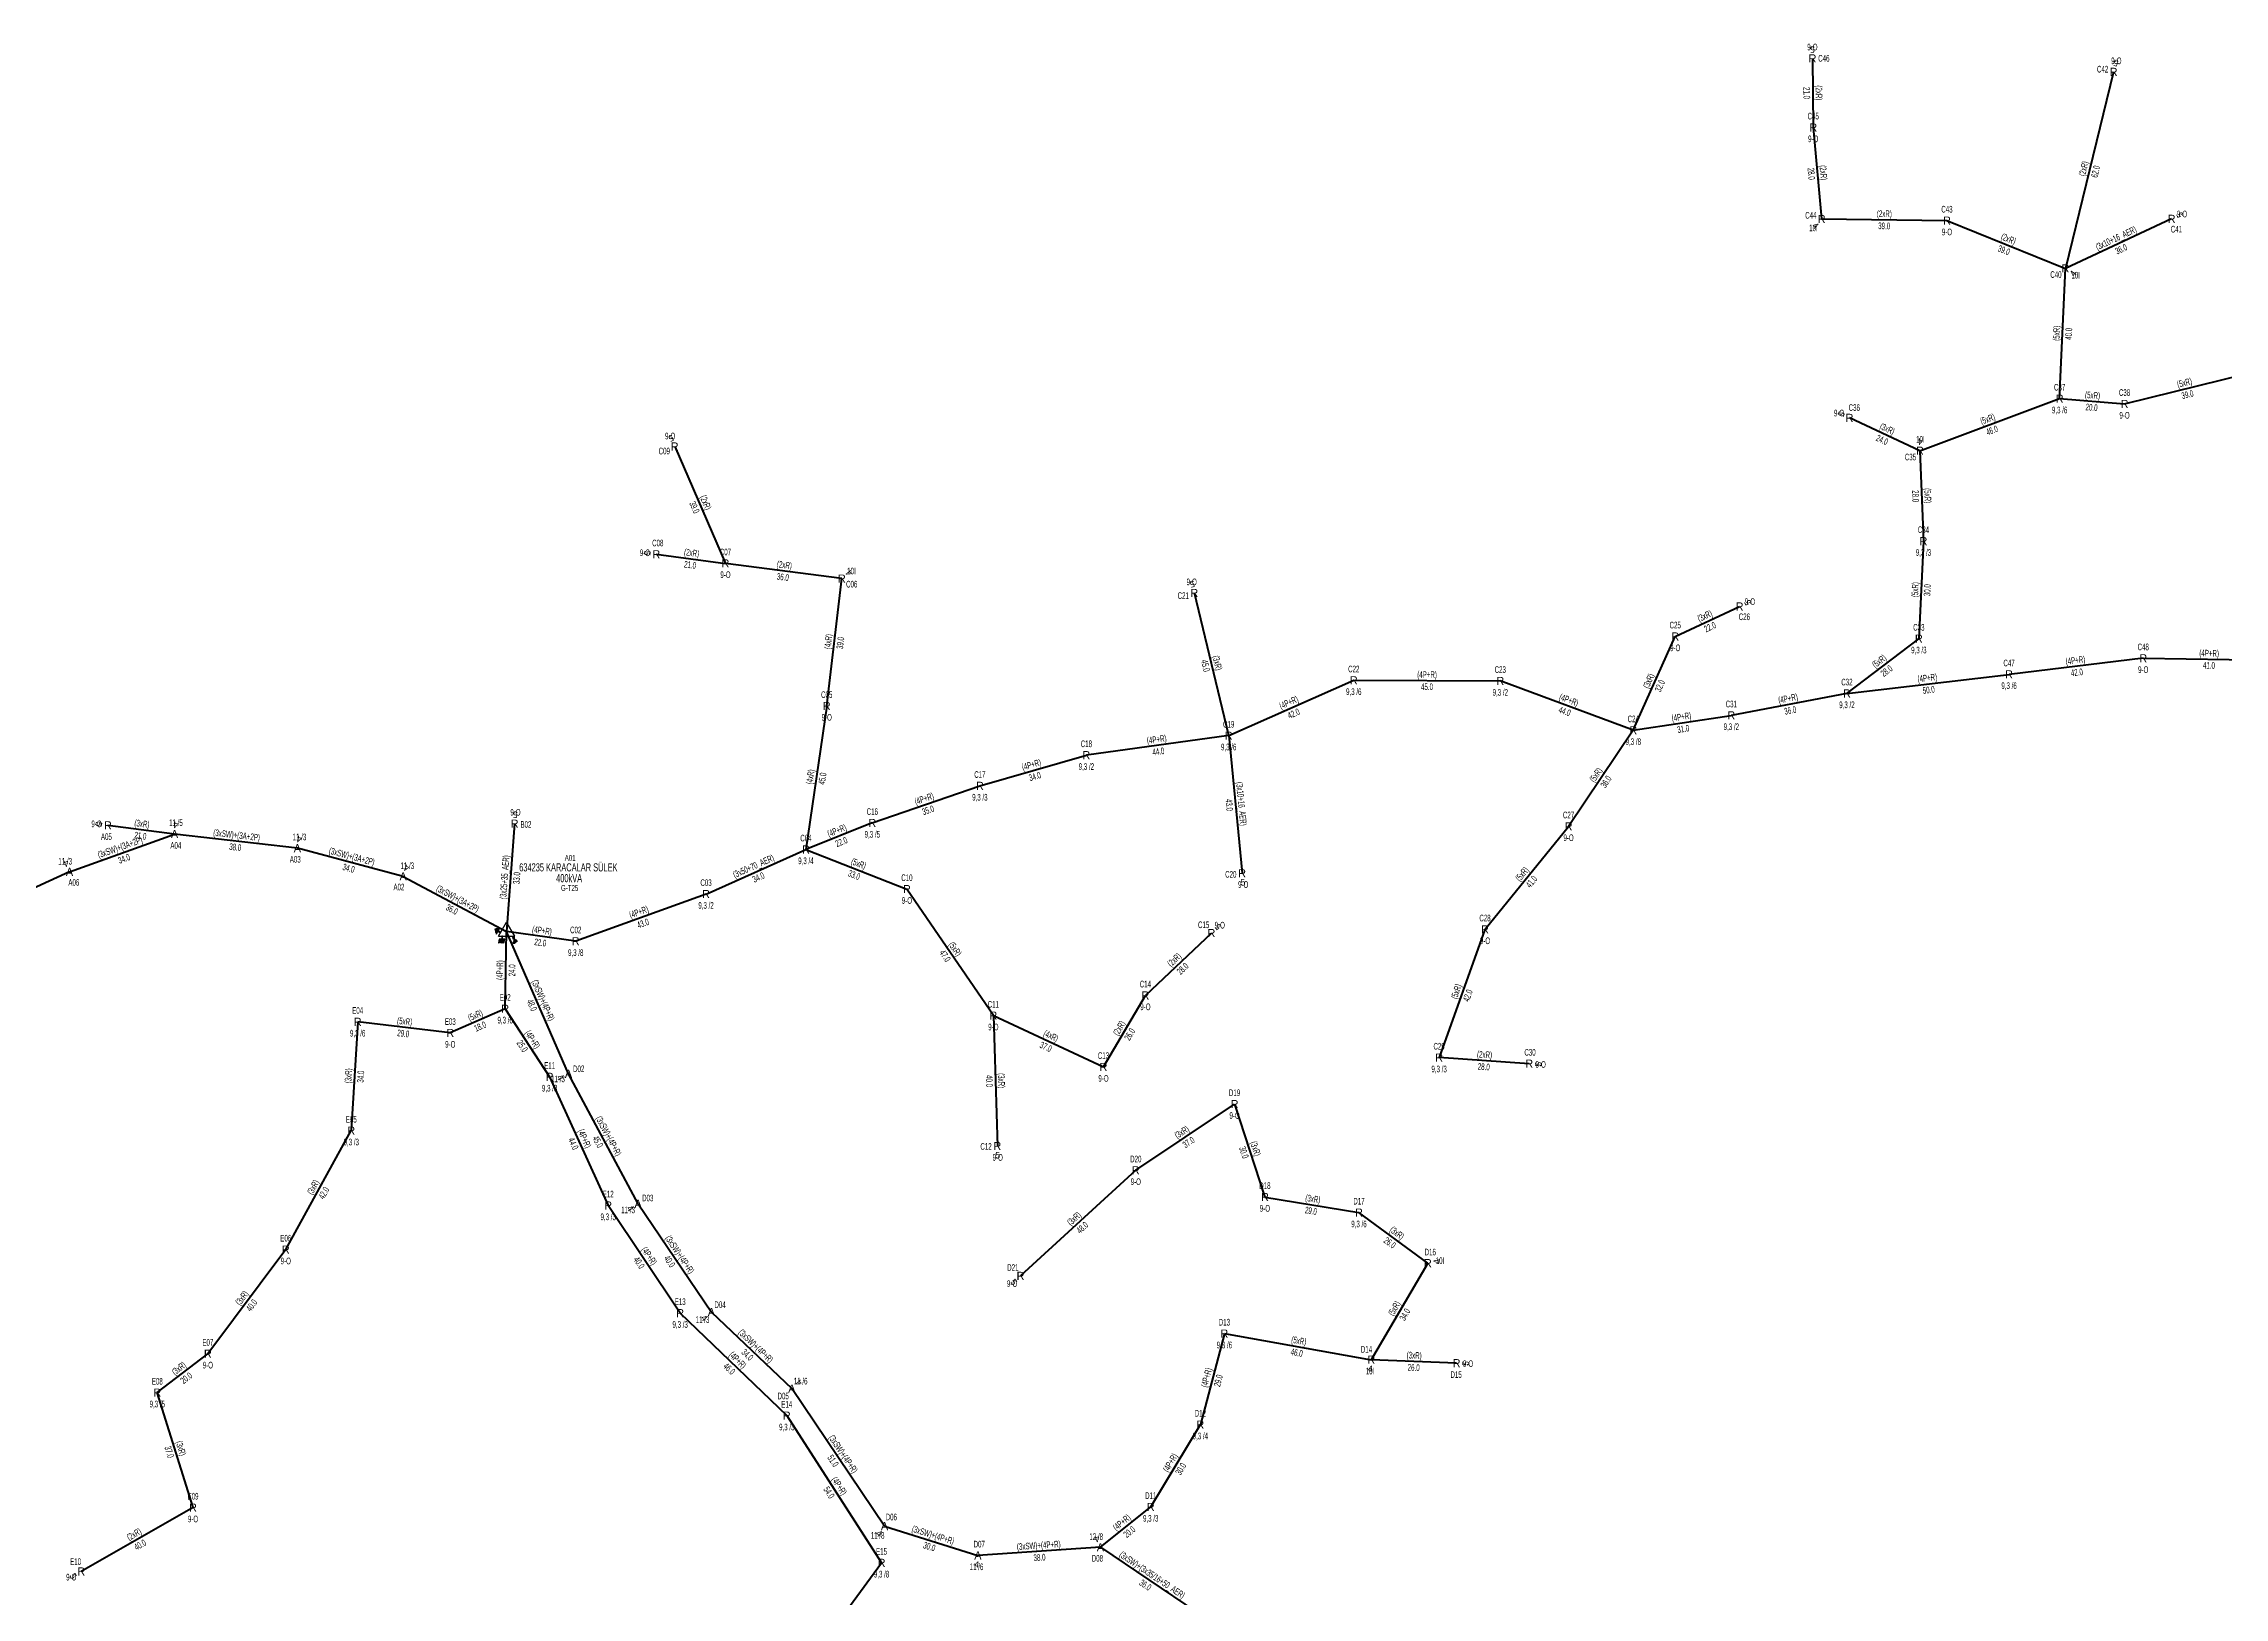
# Model space of a CAD drawing. Header units: millimetres. Extents: x 367507 to 373457, y 4068694 to 4074327.
# Drawn here: x 370814 to 371486, y 4070100 to 4070578 of the extents above; entities that cross this region are included whole.
import ezdxf
from ezdxf.enums import TextEntityAlignment as Align

# ---------------------------------------------------------------- set-up
doc = ezdxf.new("R2010")
doc.units = ezdxf.units.MM
for name, color, linetype, lineweight in [('DIREK_AG_MEVCUT', 120, 'Continuous', 25), ('DIREK_OG_MEVCUT', 16, 'Continuous', 25), ('HAT_AG_HAVAI_MEVCUT', 126, 'Continuous', 50), ('HAT_OG_HAVAI_MEVCUT', 48, 'Continuous', 70), ('TRAFO_MEVCUT', 5, 'Continuous', 30), ('TRAFO_TADILAT_BYSK', 5, 'Continuous', 30)]:
    doc.layers.add(name, color=color, linetype=linetype, lineweight=lineweight)
doc.styles.add('Direk', font='B_CAD')
doc.styles.get("Standard").update_dxf_attribs({"font": 'Arial'})

# ---------------------------------------------------------------- blocks, each defined once
blk = doc.blocks.new('MEV_DIREK')
h = blk.add_hatch(color=32)
h.paths.add_polyline_path([(-2.14, 0.97), (-2.35, 1.09), (-3.31, -0.55), (-3.09, -0.67), (-2.67, 0.06), (-1.89, -0.39), (-1.79, -0.22), (-2.56, 0.23)])
h.paths.add_polyline_path([(-3.46, -0.17), (-3.33, -0.25), (-2.61, 0.99), (-2.74, 1.06)])
h.paths.add_polyline_path([(-3.54, 0.29), (-3.41, 0.22), (-3.05, 0.82), (-3.18, 0.9)])
h.paths.add_polyline_path([(-3.58, 0.81), (-3.66, 0.68), (-3.53, 0.61), (-3.45, 0.74)])
h.paths.add_polyline_path([(-1.51, -2.34), (-2.26, -2.33), (-2.52, -3.47), (-2.42, -3.47), (-2.21, -2.53), (-1.91, -2.54), (-2.12, -3.47), (-2.02, -3.47), (-1.81, -2.54), (-1.51, -2.54), (-1.72, -3.47), (-1.62, -3.48), (-1.41, -2.54), (-1.11, -2.54), (-1.32, -3.48), (-1.22, -3.48), (-1.01, -2.54), (-0.71, -2.55), (-0.92, -3.48), (-0.82, -3.48), (-0.56, -2.35), (-1.31, -2.34), (-1.31, -1.44), (-1.51, -1.44)])
at = {"layer": 'TRAFO_MEVCUT'}
for points in [[(2.35, -1.57), (2.12, -1.92), (2.08, -1.44), (1.94, -1.44), (2.01, -2.32), (2.25, -1.96), (2.31, -2.67), (2.1, -2.67), (2.39, -2.87), (2.4, -2.86), (2.64, -2.49), (2.45, -2.63)], [(2.35, -1.57), (2.12, -1.92), (2.08, -1.44), (1.94, -1.44), (2.01, -2.32), (2.25, -1.96), (2.31, -2.67), (2.1, -2.67), (2.39, -2.87), (1.98, -3.19), (2.2, -3.79), (2.26, -3.74), (2.08, -3.26), (2.26, -3.13), (2.44, -3.6), (2.49, -3.56), (2.32, -3.08), (2.49, -2.94), (2.67, -3.42), (2.73, -3.38), (2.55, -2.9), (2.73, -2.76), (2.91, -3.24), (2.97, -3.2), (2.79, -2.72), (2.97, -2.58), (3.15, -3.06), (3.21, -3.01), (2.98, -2.42), (2.4, -2.86), (2.64, -2.49), (2.45, -2.63)], [(2.97, -2.58), (3.15, -3.06), (3.21, -3.01), (2.98, -2.42), (2.4, -2.86), (2.64, -2.49), (2.45, -2.63), (2.35, -1.57), (2.12, -1.92), (2.08, -1.44), (1.94, -1.44), (2.01, -2.32), (2.25, -1.96), (2.31, -2.67), (2.1, -2.67), (2.39, -2.87), (1.98, -3.19), (2.2, -3.79), (2.26, -3.74), (2.08, -3.26), (2.26, -3.13), (2.44, -3.6), (2.49, -3.56), (2.32, -3.08), (2.49, -2.94), (2.67, -3.42), (2.73, -3.38), (2.55, -2.9), (2.73, -2.76), (2.91, -3.24), (2.97, -3.2), (2.79, -2.72)]]:
    blk.add_hatch(color=32, dxfattribs=at).paths.add_polyline_path(points)
at = {"layer": 'TRAFO_MEVCUT', "linetype": 'Continuous'}
for p, q in [((-2.5, -1.44), (0, 2.89)), ((2.5, -1.44), (0, 2.89)), ((-2.5, -1.44), (2.5, -1.44))]:
    blk.add_line(p, q, dxfattribs=at)
at = {"layer": 'TRAFO_MEVCUT', "color": 32, "flags": 128}
blk.add_lwpolyline([(1.94, -1.44), (2.08, -1.44), (2.12, -1.92), (2.35, -1.57), (2.45, -2.63), (2.64, -2.49), (2.4, -2.86), (2.98, -2.42), (3.21, -3.01), (3.15, -3.06), (2.97, -2.58), (2.79, -2.72), (2.97, -3.2), (2.91, -3.24), (2.73, -2.76), (2.55, -2.9), (2.73, -3.38), (2.67, -3.42), (2.49, -2.94), (2.32, -3.08), (2.49, -3.56), (2.44, -3.6), (2.26, -3.13), (2.08, -3.26), (2.26, -3.74), (2.2, -3.79), (1.98, -3.19), (2.39, -2.87), (2.1, -2.67), (2.31, -2.67), (2.25, -1.96), (2.01, -2.32), (1.94, -1.44)], dxfattribs=at)
at = {"layer": 'TRAFO_TADILAT_BYSK', "color": 32, "flags": 128}
for points in [[(-3.53, 0.61), (-3.45, 0.74), (-3.58, 0.81), (-3.66, 0.68), (-3.53, 0.61)], [(-3.41, 0.22), (-3.05, 0.82), (-3.18, 0.9), (-3.54, 0.29), (-3.41, 0.22)], [(-3.33, -0.25), (-2.61, 0.99), (-2.74, 1.06), (-3.46, -0.17), (-3.33, -0.25)], [(-1.79, -0.22), (-2.56, 0.23), (-2.14, 0.97), (-2.35, 1.09), (-3.31, -0.55), (-3.09, -0.67), (-2.67, 0.06), (-1.89, -0.39), (-1.79, -0.22)], [(-1.31, -1.44), (-1.51, -1.44), (-1.51, -2.34), (-2.26, -2.33), (-2.52, -3.47), (-2.42, -3.47), (-2.21, -2.53), (-1.91, -2.54), (-2.12, -3.47), (-2.02, -3.47), (-1.81, -2.54), (-1.51, -2.54), (-1.72, -3.47), (-1.62, -3.48), (-1.41, -2.54), (-1.11, -2.54), (-1.32, -3.48), (-1.22, -3.48), (-1.01, -2.54), (-0.71, -2.55), (-0.92, -3.48), (-0.82, -3.48), (-0.56, -2.35), (-1.31, -2.34), (-1.31, -1.44)]]:
    blk.add_lwpolyline(points, dxfattribs=at)

msp = doc.modelspace()

# ---------------------------------------------------------------- linework, layer by layer
at = {"layer": 'HAT_AG_HAVAI_MEVCUT'}
for p, q in [((371358.74, 4070573.88), (371358.96, 4070552.63)), ((371451.48, 4070569.74), (371436.65, 4070509.26)), ((371358.96, 4070552.63), (371361.55, 4070524.46)), ((371361.55, 4070524.46), (371400.14, 4070523.97)), ((371400.14, 4070523.97), (371436.65, 4070509.26)), ((371469.34, 4070524.5), (371436.65, 4070509.26)), ((371434.85, 4070469.16), (371436.65, 4070509.26)), ((371454.84, 4070467.54), (371492.68, 4070476.94)), ((371391.82, 4070453.13), (371434.85, 4070469.16)), ((371434.85, 4070469.16), (371454.84, 4070467.54)), ((371391.82, 4070453.13), (371370.13, 4070463.24)), ((371008.34, 4070454.43), (371023.97, 4070418.46)), ((371391.82, 4070453.13), (371392.91, 4070425.31)), ((371392.91, 4070425.31), (371391.49, 4070395.28)), ((371002.68, 4070421.26), (371023.97, 4070418.46)), ((371059.81, 4070413.78), (371023.97, 4070418.46)), ((371055.16, 4070374.56), (371059.81, 4070413.78)), ((371178.94, 4070365.43), (371168.37, 4070409.35)), ((371316.46, 4070395.96), (371336.28, 4070405.19)), ((371303.55, 4070367.09), (371316.46, 4070395.96)), ((371369.34, 4070378.42), (371391.49, 4070395.28)), ((371369.34, 4070378.42), (371419.27, 4070384.3)), ((371460.59, 4070389.24), (371419.27, 4070384.3)), ((371460.59, 4070389.24), (371501.13, 4070388.63)), ((371178.94, 4070365.43), (371217.47, 4070382.46)), ((371217.47, 4070382.46), (371262.59, 4070382.26)), ((371303.55, 4070367.09), (371262.59, 4070382.26)), ((371369.34, 4070378.42), (371333.74, 4070371.67)), ((371055.16, 4070374.56), (371048.75, 4070330.4)), ((371303.55, 4070367.09), (371333.74, 4070371.67)), ((371178.94, 4070365.43), (371135.12, 4070359.42)), ((371178.94, 4070365.43), (371183.08, 4070323.08)), ((371303.55, 4070367.09), (371283.62, 4070337.51)), ((371102.32, 4070349.97), (371135.12, 4070359.42)), ((371069.2, 4070338.55), (371102.32, 4070349.97)), ((370854.31, 4070335.13), (370833.78, 4070337.82)), ((370959.04, 4070338.35), (370956.57, 4070305.1)), ((371069.2, 4070338.55), (371048.75, 4070330.4)), ((371257.88, 4070305.79), (371283.62, 4070337.51)), ((371017.99, 4070316.67), (371048.75, 4070330.4)), ((371048.75, 4070330.4), (371079.85, 4070318.2)), ((371017.99, 4070316.67), (370977.87, 4070302.13)), ((371106.48, 4070279.25), (371079.85, 4070318.2)), ((370956.13, 4070281.36), (370956.57, 4070305.1)), ((370977.87, 4070302.13), (370956.57, 4070305.1)), ((371173.64, 4070304.67), (371153.3, 4070285.46)), ((371257.88, 4070305.79), (371243.75, 4070266.33)), ((371140.39, 4070263.44), (371153.3, 4070285.46)), ((370910.71, 4070277.34), (370908.73, 4070243.84)), ((370939.23, 4070273.92), (370910.71, 4070277.34)), ((370956.13, 4070281.36), (370939.23, 4070273.92)), ((370956.13, 4070281.36), (370969.83, 4070260.41)), ((371106.48, 4070279.25), (371107.71, 4070239.1)), ((371106.48, 4070279.25), (371140.39, 4070263.44)), ((371271.51, 4070264.46), (371243.75, 4070266.33)), ((370969.83, 4070260.41), (370987.86, 4070220.82)), ((371150.34, 4070231.63), (371180.76, 4070252.02)), ((371180.76, 4070252.02), (371190.1, 4070223.42)), ((370888.57, 4070207.24), (370908.73, 4070243.84)), ((371150.34, 4070231.63), (371114.84, 4070199.14)), ((371190.1, 4070223.42), (371219.07, 4070218.63)), ((371010.02, 4070187.68), (370987.86, 4070220.82)), ((371240.28, 4070203.06), (371219.07, 4070218.63)), ((370888.57, 4070207.24), (370864.57, 4070175.17)), ((371240.28, 4070203.06), (371222.86, 4070173.35)), ((371010.02, 4070187.68), (371042.86, 4070156.12)), ((371177.62, 4070181.38), (371170.22, 4070153.36)), ((371177.62, 4070181.38), (371222.86, 4070173.35)), ((370849, 4070163.2), (370864.57, 4070175.17)), ((371249.13, 4070172.27), (371222.86, 4070173.35)), ((370860, 4070127.82), (370849, 4070163.2)), ((371042.86, 4070156.12), (371072.04, 4070110.83)), ((371154.94, 4070128.02), (371170.22, 4070153.36)), ((370860, 4070127.82), (370825.57, 4070108.16)), ((371139.43, 4070115.59), (371154.94, 4070128.02)), ((371044.96, 4070073.98), (371072.04, 4070110.83))]:
    msp.add_line(p, q, dxfattribs=at)
at = {"layer": 'HAT_OG_HAVAI_MEVCUT'}
for p, q in [((370821.97, 4070323.5), (370854.31, 4070335.13)), ((370892.14, 4070330.8), (370854.31, 4070335.13)), ((370924.7, 4070322.1), (370892.14, 4070330.8)), ((370821.97, 4070323.5), (370786.22, 4070307.09)), ((370924.7, 4070322.1), (370956.57, 4070305.1)), ((370975.63, 4070261.35), (370956.57, 4070305.1)), ((370997.05, 4070221.32), (370975.63, 4070261.35)), ((370997.05, 4070221.32), (371019.64, 4070188)), ((371019.64, 4070188), (371044.41, 4070164.44)), ((371072.96, 4070122.11), (371044.41, 4070164.44)), ((371072.96, 4070122.11), (371101.71, 4070113.09)), ((371139.43, 4070115.59), (371101.71, 4070113.09)), ((371139.43, 4070115.59), (371169.27, 4070095.53))]:
    msp.add_line(p, q, dxfattribs=at)

# ---------------------------------------------------------------- block references
at = {"layer": 'TRAFO_MEVCUT', "linetype": 'ByBlock'}
msp.add_blockref('MEV_DIREK', (370956.57, 4070305.1), dxfattribs=at)

# ---------------------------------------------------------------- texts
at = {"layer": 'DIREK_AG_MEVCUT', "linetype": 'ByBlock', "width": 0.53}
for s, p in [('9-O', (371358.703763, 4070577.380164)), ('C46', (371362.239812, 4070573.916233)), ('C42', (371448.080701, 4070570.573525)), ('9-O', (371452.31545, 4070573.14715)), ('C45', (371358.96, 4070556.13)), ('9-O', (371358.96, 4070549.13)), ('C44', (371358.235588, 4070525.584578)), ('C43', (371400.14, 4070527.47)), ('9-O', (371472.540094, 4070525.991876)), ('10I', (371359.02309, 4070521.725178)), ('9-O', (371400.14, 4070520.47)), ('C41', (371470.818877, 4070521.327789)), ('C40', (371433.706119, 4070507.36697)), ('10I', (371439.786359, 4070507.161368)), ('C37', (371434.85, 4070472.66)), ('C38', (371454.84, 4070471.04)), ('9-O', (371366.929802, 4070464.731655)), ('C36', (371371.608658, 4070466.412313)), ('9,3 /6', (371434.85, 4070465.66)), ('9-O', (371454.84, 4070464.04)), ('9-O', (371006.939753, 4070457.65245)), ('10I', (371391.959729, 4070456.64032)), ('C09', (371005.129957, 4070453.035144)), ('C35', (371388.90567, 4070451.191785)), ('C34', (371392.91, 4070428.81)), ('C08', (371003.13638, 4070424.730118)), ('9-O', (370999.176517, 4070421.720768)), ('C07', (371023.97, 4070421.96)), ('10I', (371062.776891, 4070416.089614)), ('9,3 /3', (371392.91, 4070421.81)), ('9-O', (371023.97, 4070414.96)), ('C06', (371062.858317, 4070412.060184)), ('9-O', (371167.549197, 4070412.760563)), ('C21', (371164.967159, 4070408.531056)), ('C26', (371337.757557, 4070402.017174)), ('9-O', (371339.480719, 4070406.680547)), ('C25', (371316.46, 4070399.46)), ('C33', (371391.49, 4070398.78)), ('9-O', (371316.46, 4070392.46)), ('9,3 /3', (371391.49, 4070391.78)), ('C48', (371460.59, 4070392.74)), ('C22', (371217.47, 4070385.96)), ('C23', (371262.59, 4070385.76)), ('C32', (371369.34, 4070381.92)), ('C47', (371419.27, 4070387.8)), ('9-O', (371460.59, 4070385.74)), ('C05', (371055.16, 4070378.06)), ('9,3 /6', (371217.47, 4070378.96)), ('9,3 /2', (371262.59, 4070378.76)), ('C31', (371333.74, 4070375.17)), ('9,3 /6', (371419.27, 4070380.8)), ('9-O', (371055.16, 4070371.06)), ('C19', (371178.94, 4070368.93)), ('C24', (371303.55, 4070370.59)), ('9,3 /2', (371369.34, 4070374.92)), ('C18', (371135.12, 4070362.92)), ('9,3 /6', (371178.94, 4070361.93)), ('9,3 /8', (371303.55, 4070363.59)), ('9,3 /2', (371333.74, 4070368.17)), ('9,3 /2', (371135.12, 4070355.92)), ('C17', (371102.32, 4070353.47)), ('9-O', (370959.299472, 4070341.84289)), ('C16', (371069.2, 4070342.05)), ('9,3 /3', (371102.32, 4070346.47)), ('9-O', (370830.276293, 4070338.279083)), ('B02', (370962.530383, 4070338.090714)), ('9,3 /5', (371069.2, 4070335.05)), ('C27', (371283.62, 4070341.01)), ('A05', (370833.32529, 4070334.349663)), ('C04', (371048.75, 4070333.9)), ('9-O', (371283.62, 4070334.01)), ('9,3 /4', (371048.75, 4070326.9)), ('C10', (371079.85, 4070321.7)), ('C20', (371179.596605, 4070322.739474)), ('C03', (371017.99, 4070320.17)), ('9-O', (371079.85, 4070314.7)), ('9-O', (371183.420847, 4070319.593318)), ('9,3 /2', (371017.99, 4070313.17)), ('C28', (371257.88, 4070309.29)), ('C02', (370977.87, 4070305.63)), ('C15', (371171.236818, 4070307.214546)), ('9-O', (371176.202486, 4070307.090126)), ('9-O', (371257.88, 4070302.29)), ('9,3 /8', (370977.87, 4070298.63)), ('C14', (371153.3, 4070288.96)), ('E02', (370956.13, 4070284.86)), ('C11', (371106.48, 4070282.75)), ('9-O', (371153.3, 4070281.96)), ('E04', (370910.71, 4070280.84)), ('E03', (370939.23, 4070277.42)), ('9,3 /6', (370956.13, 4070277.86)), ('9-O', (371106.48, 4070275.75)), ('9,3 /6', (370910.71, 4070273.84)), ('9-O', (370939.23, 4070270.42)), ('C29', (371243.75, 4070269.83)), ('C30', (371271.745238, 4070267.952086)), ('E11', (370969.83, 4070263.91)), ('C13', (371140.39, 4070266.94)), ('9,3 /3', (371243.75, 4070262.83)), ('9-O', (371275.035875, 4070264.222486)), ('9,3 /3', (370969.83, 4070256.91)), ('9-O', (371140.39, 4070259.94)), ('D19', (371180.76, 4070255.52)), ('9-O', (371180.76, 4070248.52)), ('E05', (370908.73, 4070247.34)), ('9,3 /3', (370908.73, 4070240.34)), ('C12', (371104.211641, 4070238.992827)), ('9-O', (371107.817204, 4070235.600602)), ('D20', (371150.34, 4070235.13)), ('9-O', (371150.34, 4070228.13)), ('E12', (370987.86, 4070224.32)), ('D18', (371190.1, 4070226.92)), ('D17', (371219.07, 4070222.13)), ('9,3 /3', (370987.86, 4070217.32)), ('9-O', (371190.1, 4070219.92)), ('9,3 /6', (371219.07, 4070215.13)), ('E06', (370888.57, 4070210.74)), ('9-O', (370888.57, 4070203.74)), ('D21', (371112.477006, 4070201.72191)), ('D16', (371241.02606, 4070206.479561)), ('10I', (371244.023574, 4070203.832991)), ('9-O', (371112.239618, 4070196.760102)), ('E13', (371010.02, 4070191.18)), ('9,3 /3', (371010.02, 4070184.18)), ('D13', (371177.62, 4070184.88)), ('E07', (370864.57, 4070178.67)), ('9,3 /6', (371177.62, 4070177.88)), ('D14', (371221.393294, 4070176.527857)), ('9-O', (370864.57, 4070171.67)), ('10I', (371222.477565, 4070169.835119)), ('D15', (371248.986231, 4070168.772954)), ('9-O', (371252.660931, 4070172.124838)), ('E08', (370849, 4070166.7)), ('9,3 /5', (370849, 4070159.7)), ('E14', (371042.86, 4070159.62)), ('D12', (371170.22, 4070156.86)), ('9,3 /3', (371042.86, 4070152.62)), ('9,3 /4', (371170.22, 4070149.86)), ('E09', (370860, 4070131.32)), ('D11', (371154.94, 4070131.52)), ('9-O', (370860, 4070124.32)), ('9,3 /3', (371154.94, 4070124.52)), ('E15', (371072.04, 4070114.33)), ('E10', (370823.834464, 4070111.199394)), ('9,3 /8', (371072.04, 4070107.33)), ('9-O', (370822.505009, 4070106.409848))]:
    msp.add_text(s, height=2.05, dxfattribs=at).set_placement(p, align=Align.MIDDLE_CENTER)
at = {"layer": 'DIREK_AG_MEVCUT', "color": 32, "style": 'Direk'}
for s, rotation, p in [('5', 540.593159, (371358.711013, 4070576.67985)), ('5', 526.222618, (371452.14682, 4070572.459439)), ('5', 474.994821, (371471.877769, 4070525.683102)), ('4', 317.262814, (371359.649818, 4070522.403472)), ('4', 416.212333, (371438.977092, 4070507.702873)), ('5', 605.009142, (371367.592149, 4070464.422926)), ('5', 563.486333, (371007.224115, 4070456.998034)), ('4', 177.720527, (371391.931367, 4070455.927784)), ('5', 622.507623, (370999.903906, 4070421.625104)), ('4', 127.899428, (371062.019453, 4070415.499976)), ('5', 553.531746, (371167.714845, 4070412.072273)), ('5', 474.970982, (371338.818261, 4070406.372046)), ('5', 622.535188, (370831.00373, 4070338.183768)), ('5', 535.751545, (370959.247428, 4070341.142306)), ('5', 365.583311, (371183.35242, 4070320.293284)), ('5', 493.363423, (371175.675637, 4070306.592546)), ('5', 446.1462, (371274.303669, 4070264.27181)), ('5', 361.754714, (371107.795738, 4070236.301313)), ('4', 101.666748, (371243.022153, 4070203.626213)), ('5', 312.465101, (371112.774472, 4070197.249605)), ('4', 353.790381, (371222.557134, 4070170.566428)), ('5', 447.645808, (371251.927637, 4070172.154985)), ('5', 299.726957, (370823.138485, 4070106.771572))]:
    msp.add_text(s, height=2, rotation=rotation, dxfattribs=at).set_placement(p, align=Align.MIDDLE_CENTER)
at = {"layer": 'DIREK_AG_MEVCUT', "linetype": 'ByBlock', "style": 'Direk'}
for p in [(371358.74, 4070573.88), (371451.48, 4070569.74), (371358.96, 4070552.63), (371361.55, 4070524.46), (371400.14, 4070523.97), (371469.34, 4070524.5), (371436.65, 4070509.26), (371434.85, 4070469.16), (371370.13, 4070463.24), (371454.84, 4070467.54), (371008.34, 4070454.43), (371391.82, 4070453.13), (371392.91, 4070425.31), (371002.68, 4070421.26), (371023.97, 4070418.46), (371059.81, 4070413.78), (371168.37, 4070409.35), (371336.28, 4070405.19), (371316.46, 4070395.96), (371391.49, 4070395.28), (371460.59, 4070389.24), (371217.47, 4070382.46), (371262.59, 4070382.26), (371419.27, 4070384.3), (371369.34, 4070378.42), (371055.16, 4070374.56), (371333.74, 4070371.67), (371178.94, 4070365.43), (371303.55, 4070367.09), (371135.12, 4070359.42), (371102.32, 4070349.97), (370833.78, 4070337.82), (370959.04, 4070338.35), (371069.2, 4070338.55), (371283.62, 4070337.51), (371048.75, 4070330.4), (371183.08, 4070323.08), (371017.99, 4070316.67), (371079.85, 4070318.2), (370977.87, 4070302.13), (371173.64, 4070304.67), (371257.88, 4070305.79), (370956.13, 4070281.36), (371153.3, 4070285.46), (370910.71, 4070277.34), (371106.48, 4070279.25), (370939.23, 4070273.92), (371140.39, 4070263.44), (371243.75, 4070266.33), (371271.51, 4070264.46), (370969.83, 4070260.41), (371180.76, 4070252.02), (370908.73, 4070243.84), (371107.71, 4070239.1), (371150.34, 4070231.63), (370987.86, 4070220.82), (371190.1, 4070223.42), (371219.07, 4070218.63), (370888.57, 4070207.24), (371240.28, 4070203.06), (371114.84, 4070199.14), (371010.02, 4070187.68), (371177.62, 4070181.38), (370864.57, 4070175.17), (371222.86, 4070173.35), (371249.13, 4070172.27), (370849, 4070163.2), (371042.86, 4070156.12), (371170.22, 4070153.36), (370860, 4070127.82), (371154.94, 4070128.02), (370825.57, 4070108.16), (371072.04, 4070110.83)]:
    msp.add_text('R', height=2.5, dxfattribs=at).set_placement(p, align=Align.MIDDLE_CENTER)
at = {"layer": 'DIREK_OG_MEVCUT', "linetype": 'ByBlock', "width": 0.53}
for s, p in [('11 /5', (370854.73778, 4070338.615384)), ('A04', (370854.713791, 4070331.65337)), ('11 /3', (370892.79567, 4070334.255239)), ('11 /3', (370820.633592, 4070326.771866)), ('A03', (370891.48748, 4070327.361364)), ('11 /3', (370925.995975, 4070325.386987)), ('A06', (370823.293448, 4070320.259863)), ('A02', (370923.41622, 4070318.843943)), ('D02', (370978.779893, 4070262.875835)), ('11 /3', (370972.406691, 4070259.788602)), ('D03', (371000.045556, 4070223.13015)), ('11 /3', (370993.988046, 4070219.469728)), ('D04', (371022.309926, 4070190.263073)), ('11 /3', (371016.917328, 4070185.692219)), ('D05', (371041.737352, 4070162.180143)), ('11 /6', (371047.135304, 4070166.74438)), ('D06', (371075.05219, 4070124.915841)), ('11 /8', (371070.835027, 4070119.260194)), ('D07', (371102.125226, 4070116.565282)), ('12 /8', (371138.14938, 4070118.883006)), ('11 /6', (371101.293503, 4070109.60408)), ('D08', (371138.520619, 4070112.210203))]:
    msp.add_text(s, height=2.05, dxfattribs=at).set_placement(p, align=Align.MIDDLE_CENTER)
at = {"layer": 'DIREK_OG_MEVCUT', "linetype": 'ByBlock', "style": 'Direk'}
for p in [(370854.31, 4070335.13), (370892.14, 4070330.8), (370821.97, 4070323.5), (370924.7, 4070322.1), (370975.63, 4070261.35), (370997.05, 4070221.32), (371019.64, 4070188), (371044.41, 4070164.44), (371072.96, 4070122.11), (371101.71, 4070113.09), (371139.43, 4070115.59)]:
    msp.add_text('A', height=2.5, dxfattribs=at).set_placement(p, align=Align.MIDDLE_CENTER)
at = {"layer": 'DIREK_OG_MEVCUT', "color": 32, "linetype": 'ByBlock', "style": 'Direk'}
for rotation, p in [(173.002781, (370854.651099, 4070337.909146)), (169.255242, (370892.662016, 4070333.550909)), (202.217771, (370820.911242, 4070326.092109)), (158.481945, (370925.727024, 4070324.704846)), (295.845935, (370973.110085, 4070260.129332)), (301.143658, (370994.653555, 4070219.87188)), (310.285155, (371017.50406, 4070186.189542)), (130.21618, (371046.548118, 4070166.247885)), (323.289754, (371071.286248, 4070119.865327)), (201.250612, (371138.415146, 4070118.199611)), (353.186606, (371101.377819, 4070110.309774))]:
    msp.add_text('4', height=2, rotation=rotation, dxfattribs=at).set_placement(p, align=Align.MIDDLE_CENTER)
at = {"layer": 'HAT_AG_HAVAI_MEVCUT', "lineweight": 30, "width": 0.53}
for s, rotation, p in [('21.0', 270.593159, (371358.000046, 4070563.2462, 185679.48)), ('28.0', 275.253107, (371359.40857, 4070538.467178, 185680.775)), ('62.0', 436.222618, (371444.890544, 4070539.297572, 185718.325)), ('39.0', 359.272521, (371380.834208, 4070523.365069, 185700.07)), ('39.0', 338.055331, (371418.077346, 4070515.826587, 185718.325)), ('36.0', 384.994821, (371453.354156, 4070516.109606, 185718.325)), ('40.0', 87.429845, (371436.599145, 4070489.171884, 185718.325)), ('39.0', 13.950706, (371473.964924, 4070471.415072, 185746.34)), ('20.0', 355.366845, (371444.776341, 4070467.502778, 185727.42)), ('24.0', 335.009142, (371380.615897, 4070457.414581, 185685.065)), ('46.0', 20.431912, (371413.63173, 4070460.348475, 185717.425)), ('39.0', 293.486333, (371015.375418, 4070436.106249, 185511.985)), ('28.0', 272.243727, (371391.515652, 4070439.186722, 185696.455)), ('21.0', 352.507623, (371013.214165, 4070419.017257, 185511.985)), ('36.0', 352.560391, (371041.779941, 4070415.277155, 185511.985)), ('30.0', 447.292726, (371393.049051, 4070410.254852, 185695.745)), ('22.0', 24.970982, (371326.728835, 4070399.804457, 185668.14)), ('39.0', 83.238464, (371058.329088, 4070394.069923, 185529.905)), ('45.0', 283.531746, (371172.828596, 4070387.191114, 185584.185)), ('28.0', 37.277441, (371380.929824, 4070386.173645, 185695.745)), ('42.0', 366.81762, (371440.030903, 4070385.92601, 185709.635)), ('41.0', 359.137943, (371480.847212, 4070388.085096, 185750.565)), ('45.0', 359.746031, (371240.026232, 4070381.510008, 185631.295)), ('32.0', 65.906905, (371310.780951, 4070381.178013, 185658.23)), ('50.0', 6.716495, (371394.404413, 4070380.515834, 185709.635)), ('42.0', 23.845105, (371198.548626, 4070373.167555, 185608.735)), ('44.0', 339.677319, (371282.774789, 4070373.877911, 185631.295)), ('36.0', 370.736219, (371351.698345, 4070374.209879, 185666.87)), ('31.0', 8.62633, (371318.772491, 4070368.539616, 185666.87)), ('44.0', 367.809506, (371157.145498, 4070361.582883, 185567.56)), ('45.0', 441.740972, (371052.796184, 4070352.357899, 185524.375)), ('34.0', 16.072207, (371118.955321, 4070353.878223, 185567.56)), ('36.0', 416.029248, (371294.289924, 4070351.825046, 185641.81)), ('35.0', 19.02454, (371086.037077, 4070343.456428, 185551.16)), ('43.0', 275.583311, (371180.164033, 4070344.172301, 185591.54)), ('21.0', 352.535188, (370843.93457, 4070335.632204, 185416.89)), ('22.0', 381.728914, (371059.289683, 4070333.685396, 185524.375)), ('33.0', 445.751545, (370958.652664, 4070321.662031, 185478.285)), ('34.0', 24.054021, (371033.716458, 4070322.758813, 185524.375)), ('33.0', 338.580769, (371063.989589, 4070323.508707, 185539.925)), ('41.0', 50.94152, (371271.410028, 4070321.114404, 185641.81)), ('43.0', 379.921163, (370998.219618, 4070308.600862, 185488.935)), ('22.0', 352.062051, (370967.102615, 4070302.773145, 185478.285)), ('47.0', 304.360301, (371092.463321, 4070298.245264, 185539.925)), ('24.0', 88.938195, (370957.199854, 4070293.214249, 185478.285)), ('28.0', 403.363423, (371164.05363, 4070294.447039, 185576.65)), ('42.0', 430.29836, (371251.615242, 4070285.773446, 185621.875)), ('18.0', 383.760855, (370948.022482, 4070276.86205, 185469.615)), ('29.0', 353.16198, (370924.868797, 4070274.786046, 185455.355)), ('25.0', 303.182196, (370962.268606, 4070270.419792, 185484.915)), ('37.0', 335.00346, (371123.075821, 4070270.574617, 185570.195)), ('26.0', 59.617535, (371147.578268, 4070274.020096, 185576.65)), ('28.0', 356.1462, (371257.572871, 4070264.546922, 185621.875)), ('34.0', 446.617498, (370910.568519, 4070260.539849, 185454.365)), ('40.0', 271.754714, (371106.245399, 4070259.148972, 185553.855)), ('37.0', 33.833263, (371166.023261, 4070241.118938, 185590.38)), ('44.0', 294.485376, (370978.071443, 4070240.262708, 185493.93)), ('30.0', 288.085662, (371184.621996, 4070237.456127, 185595.05)), ('42.0', 61.153162, (370899.394526, 4070225.129901, 185454.365)), ('48.0', 402.465101, (371133.16387, 4070214.757965, 185557.42)), ('29.0', 350.611459, (371204.446341, 4070220.186386, 185609.535)), ('26.0', 323.718066, (371229.172005, 4070210.159802, 185609.535)), ('40.0', 303.769789, (370998.233414, 4070203.777521, 185493.93)), ('40.0', 413.190179, (370877.250534, 4070190.695713, 185432.285)), ('34.0', 419.61543, (371232.303252, 4070187.775069, 185611.43)), ('46.0', 349.934953, (371200.091449, 4070176.528082, 185611.43)), ('20.0', 37.552583, (370857.303066, 4070168.511125, 185432.285)), ('46.0', 316.138648, (371025.851022, 4070171.287134, 185521.43)), ('29.0', 435.206123, (371174.741823, 4070167.152959, 185585.11)), ('26.0', 357.645808, (371235.960085, 4070171.960717, 185611.43)), ('37.0', 287.270998, (370853.688325, 4070145.257642, 185424.5)), ('30.0', 58.910056, (371163.307904, 4070140.251074, 185585.11)), ('54.0', 302.793373, (371056.735465, 4070133.014631, 185536.02)), ('20.0', 38.709329, (371147.716564, 4070121.141721, 185577.47)), ('40.0', 389.726957, (370843.206487, 4070117.251861, 185412.785))]:
    msp.add_text(s, height=2.05, rotation=rotation, dxfattribs=at).set_placement(p, align=Align.TOP_CENTER)
for s, rotation, p in [('(2xR)', 270.593159, (371359.699954, 4070563.2638, 185679.48)), ('(2xR)', 275.253107, (371361.10143, 4070538.622822, 185680.775)), ('(2xR)', 436.222618, (371443.239456, 4070539.702428, 185718.325)), ('(2xR)', 359.272521, (371380.855792, 4070525.064931, 185700.07)), ('(2xR)', 338.055331, (371418.712654, 4070517.403413, 185718.325)), ('(3x10+16_AER)', 384.994821, (371452.635844, 4070517.650394, 185718.325)), ('(5xR)', 87.429845, (371434.900855, 4070489.248116, 185718.325)), ('(5xR)', 355.366845, (371444.913659, 4070469.197222, 185727.42)), ('(5xR)', 13.950706, (371473.555076, 4070473.064928, 185746.34)), ('(5xR)', 20.431912, (371413.03827, 4070461.941525, 185717.425)), ('(3xR)', 335.009142, (371381.334103, 4070458.955419, 185685.065)), ('(2xR)', 293.486333, (371016.934582, 4070436.783751, 185511.985)), ('(5xR)', 272.243727, (371393.214348, 4070439.253278, 185696.455)), ('(2xR)', 352.507623, (371013.435835, 4070420.702743, 185511.985)), ('(2xR)', 352.560391, (371042.000059, 4070416.962845, 185511.985)), ('(5xR)', 447.292726, (371391.350949, 4070410.335148, 185695.745)), ('(3xR)', 24.970982, (371326.011165, 4070401.345543, 185668.14)), ('(4xR)', 83.238464, (371056.640912, 4070394.270077, 185529.905)), ('(3xR)', 283.531746, (371174.481404, 4070387.588886, 185584.185)), ('(5xR)', 37.277441, (371379.900176, 4070387.526355, 185695.745)), ('(4P+R)', 366.81762, (371439.829097, 4070387.61399, 185709.635)), ('(4P+R)', 359.137943, (371480.872788, 4070389.784904, 185750.565)), ('(4P+R)', 359.746031, (371240.033768, 4070383.209992, 185631.295)), ('(3xR)', 65.906905, (371309.229049, 4070381.871987, 185658.23)), ('(4P+R)', 6.716495, (371394.205587, 4070382.204166, 185709.635)), ('(4P+R)', 23.845105, (371197.861374, 4070374.722445, 185608.735)), ('(4P+R)', 339.677319, (371283.365211, 4070375.472089, 185631.295)), ('(4P+R)', 370.736219, (371351.381655, 4070375.880121, 185666.87)), ('(4P+R)', 8.62633, (371318.517509, 4070370.220384, 185666.87)), ('(4P+R)', 367.809506, (371156.914502, 4070363.267117, 185567.56)), ('(4P+R)', 16.072207, (371118.484679, 4070355.511777, 185567.56)), ('(4xR)', 441.740972, (371051.113816, 4070352.602101, 185524.375)), ('(3x10+16_AER)', 275.583311, (371181.855967, 4070344.337699, 185591.54)), ('(5xR)', 416.029248, (371292.880076, 4070352.774954, 185641.81)), ('(4P+R)', 19.02454, (371085.482923, 4070345.063572, 185551.16)), ('(3xR)', 352.535188, (370844.15543, 4070337.317796, 185416.89)), ('(4P+R)', 381.728914, (371058.660317, 4070335.264604, 185524.375)), ('(3x25+35_AER)', 445.751545, (370956.957336, 4070321.787969, 185478.285)), ('(3x50+70_AER)', 24.054021, (371033.023542, 4070324.311187, 185524.375)), ('(5xR)', 338.580769, (371064.610411, 4070325.091293, 185539.925)), ('(5xR)', 50.94152, (371270.089972, 4070322.185596, 185641.81)), ('(4P+R)', 379.921163, (370997.640382, 4070310.199138, 185488.935)), ('(4P+R)', 352.062051, (370967.337385, 4070304.456855, 185478.285)), ('(4P+R)', 88.938195, (370955.500146, 4070293.245751, 185478.285)), ('(5xR)', 304.360301, (371093.866679, 4070299.204736, 185539.925)), ('(2xR)', 403.363423, (371162.88637, 4070295.682961, 185576.65)), ('(5xR)', 430.29836, (371250.014758, 4070286.346554, 185621.875)), ('(5xR)', 353.16198, (370925.071203, 4070276.473954, 185455.355)), ('(5xR)', 383.760855, (370947.337518, 4070278.41795, 185469.615)), ('(2xR)', 59.617535, (371146.111732, 4070274.879904, 185576.65)), ('(4P+R)', 303.182196, (370963.691394, 4070271.350208, 185484.915)), ('(4xR)', 335.00346, (371123.794179, 4070272.115383, 185570.195)), ('(3xR)', 446.617498, (370908.871481, 4070260.640151, 185454.365)), ('(2xR)', 356.1462, (371257.687129, 4070266.243078, 185621.875)), ('(3xR)', 271.754714, (371107.944601, 4070259.201028, 185553.855)), ('(4P+R)', 294.485376, (370979.618557, 4070240.967292, 185493.93)), ('(3xR)', 33.833263, (371165.076739, 4070242.531062, 185590.38)), ('(3xR)', 288.085662, (371186.238004, 4070237.983873, 185595.05)), ('(3xR)', 61.153162, (370897.905474, 4070225.950099, 185454.365)), ('(3xR)', 350.611459, (371204.723659, 4070221.863614, 185609.535)), ('(3xR)', 402.465101, (371132.01613, 4070216.012035, 185557.42)), ('(3xR)', 323.718066, (371230.177995, 4070211.530198, 185609.535)), ('(4P+R)', 303.769789, (370999.646586, 4070204.722479, 185493.93)), ('(3xR)', 413.190179, (370875.889466, 4070191.714287, 185432.285)), ('(5xR)', 419.61543, (371230.836748, 4070188.634931, 185611.43)), ('(4P+R)', 316.138648, (371027.028978, 4070172.512866, 185521.43)), ('(5xR)', 349.934953, (371200.388551, 4070178.201918, 185611.43)), ('(3xR)', 357.645808, (371236.029915, 4070173.659283, 185611.43)), ('(3xR)', 37.552583, (370856.266934, 4070169.858875, 185432.285)), ('(4P+R)', 435.206123, (371173.098177, 4070167.587041, 185585.11)), ('(3xR)', 287.270998, (370855.311675, 4070145.762358, 185424.5)), ('(4P+R)', 58.910056, (371161.852096, 4070141.128926, 185585.11)), ('(4P+R)', 302.793373, (371058.164535, 4070133.935369, 185536.02)), ('(2xR)', 389.726957, (370842.363513, 4070118.728139, 185412.785)), ('(4P+R)', 38.709329, (371146.653436, 4070122.468279, 185577.47))]:
    msp.add_text(s, height=2.05, rotation=rotation, dxfattribs=at).set_placement(p, align=Align.CENTER)
at = {"layer": 'HAT_OG_HAVAI_MEVCUT', "lineweight": 30, "width": 0.53}
for s, rotation, p in [('(3xSW)+(3A+2P)', 353.470374, (370873.321659, 4070333.809486, 185427.155)), ('(3xSW)+(3A+2P)', 19.779426, (370837.85236, 4070330.114852, 185427.155)), ('(3xSW)+(3A+2P)', 345.04011, (370908.639421, 4070327.271191, 185446.07)), ('(3xSW)+(3A+2P)', 331.923781, (370941.035049, 4070314.349974, 185478.285)), ('(3xSW)+(4P+R)', 293.540693, (370966.87926, 4070283.56449, 185478.285)), ('(3xSW)+(4P+R)', 298.151177, (370987.08945, 4070241.73603, 185487.815)), ('(3xSW)+(4P+R)', 304.13614, (371009.048551, 4070205.136987, 185509.82)), ('(3xSW)+(4P+R)', 316.43417, (371032.610809, 4070176.835896, 185522.205)), ('(3xSW)+(4P+R)', 303.99819, (371059.389697, 4070143.750292, 185522.205)), ('(3xSW)+(4P+R)', 342.581318, (371087.589449, 4070118.411021, 185550.855)), ('(3xSW)+(4P+R)', 363.791895, (371120.513787, 4070115.188139, 185550.855)), ('(3xSW)+(3x35/16+50_AER)', 326.088953, (371154.824219, 4070106.265419, 185584.635))]:
    msp.add_text(s, height=2.05, rotation=rotation, dxfattribs=at).set_placement(p, align=Align.CENTER)
for s, rotation, p in [('38.0', 353.470374, (370873.128341, 4070332.120514, 185427.155)), ('34.0', 19.779426, (370838.42764, 4070328.515148, 185427.155)), ('34.0', 345.04011, (370908.200579, 4070325.628809, 185446.07)), ('36.0', 331.923781, (370940.234951, 4070312.850026, 185478.285)), ('48.0', 293.540693, (370965.32074, 4070282.88551, 185478.285)), ('45.0', 298.151177, (370985.59055, 4070240.93397, 185487.815)), ('40.0', 304.13614, (371007.641449, 4070204.183013, 185509.82)), ('34.0', 316.43417, (371031.439191, 4070175.604104, 185522.205)), ('51.0', 303.99819, (371057.980303, 4070142.799708, 185522.205)), ('30.0', 342.581318, (371087.080551, 4070116.788979, 185550.855)), ('38.0', 363.791895, (371120.626213, 4070113.491861, 185550.855)), ('36.0', 326.088953, (371153.875781, 4070104.854581, 185584.635))]:
    msp.add_text(s, height=2.05, rotation=rotation, dxfattribs=at).set_placement(p, align=Align.TOP_CENTER)
at = {"layer": 'TRAFO_MEVCUT', "linetype": 'ByBlock', "width": 0.6}
for s, height, p in [('634235 KARACALAR SÜLEK', 2.5, (370975.592123, 4070323.640691)), ('400kVA', 2.5, (370975.830253, 4070320.306863)), ('A01', 1.8, (370976.147761, 4070326.895142))]:
    msp.add_text(s, height=height, dxfattribs=at).set_placement(p, align=Align.CENTER)
msp.add_text('G-T25', height=1.8, dxfattribs=at).set_placement((370975.989007, 4070319.433718), align=Align.TOP_CENTER)

doc.saveas('drawing.dxf')
